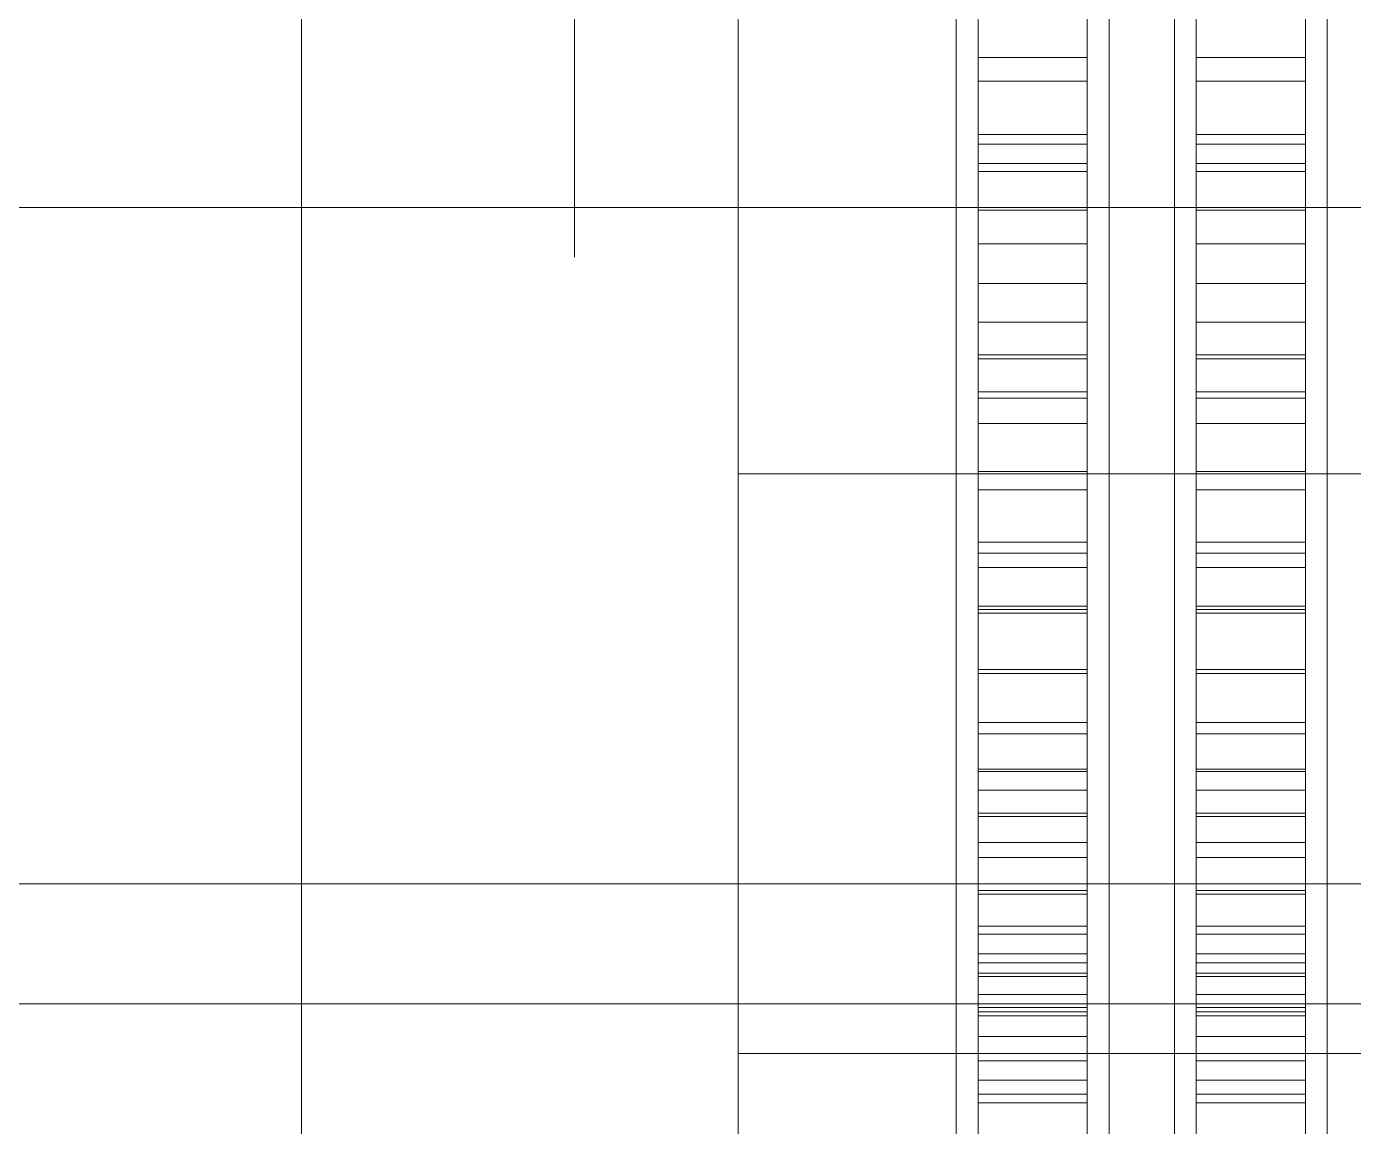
# Model space of a CAD drawing. Header units: millimetres. Extents: x -191664 to 191490, y -197311 to 10263.
# Drawn here: x -1725.2 to -1603.6, y -30514.2 to -30413.4 of the extents above; entities that cross this region are included whole.
import ezdxf

# ---------------------------------------------------------------- set-up
doc = ezdxf.new("R2010")
doc.units = ezdxf.units.MM
for name, color, linetype, lineweight in [('frontal_briquetadora', 7, 'Continuous', 0), ('frontal_secador', 7, 'Continuous', 0), ('frontal_tolva', 7, 'Continuous', 0)]:
    doc.layers.add(name, color=color, linetype=linetype, lineweight=lineweight)

msp = doc.modelspace()

# ---------------------------------------------------------------- linework, layer by layer
at = {"layer": 'frontal_briquetadora', "color": 9, "true_color": 0xb9c3c2}
for p, q in [((-1675, -30400.74), (-1675, -30413.79)), ((-1660, -30400.74), (-1660, -30413.79)), ((-1660, -30402.78), (-1660, -30421.72)), ((-1640, -30402.78), (-1640, -30421.72)), ((-1640, -30403.15), (-1640, -30422.36)), ((-1626, -30402.78), (-1626, -30421.72)), ((-1626, -30403.15), (-1626, -30422.36)), ((-1620, -30402.78), (-1620, -30421.72)), ((-1620, -30403.15), (-1620, -30422.36)), ((-1606, -30402.78), (-1606, -30421.72)), ((-1606, -30403.15), (-1606, -30422.36)), ((-1640, -30407.65), (-1640, -30426.43)), ((-1626, -30407.65), (-1626, -30426.43)), ((-1620, -30407.65), (-1620, -30426.43)), ((-1606, -30407.65), (-1606, -30426.43)), ((-1660, -30408.63), (-1660, -30427.68)), ((-1640, -30408.63), (-1640, -30427.68)), ((-1626, -30408.63), (-1626, -30427.68)), ((-1620, -30408.63), (-1620, -30427.68)), ((-1606, -30408.63), (-1606, -30427.68)), ((-1675, -30413.79), (-1675, -30423.99)), ((-1660, -30413.79), (-1660, -30423.99)), ((-1660, -30421.72), (-1660, -30439.8)), ((-1640, -30421.72), (-1640, -30439.8)), ((-1626, -30421.72), (-1626, -30439.8)), ((-1620, -30421.72), (-1620, -30439.8)), ((-1606, -30421.72), (-1606, -30439.8)), ((-1640, -30422.36), (-1640, -30440.51)), ((-1626, -30422.36), (-1626, -30440.51)), ((-1620, -30422.36), (-1620, -30440.51)), ((-1606, -30422.36), (-1606, -30440.51)), ((-1675, -30423.99), (-1675, -30430.99)), ((-1660, -30423.99), (-1660, -30430.99)), ((-1640, -30426.43), (-1640, -30444.81)), ((-1626, -30426.43), (-1626, -30444.81)), ((-1620, -30426.43), (-1620, -30444.81)), ((-1606, -30426.43), (-1606, -30444.81)), ((-1660, -30427.68), (-1660, -30446.33)), ((-1640, -30427.68), (-1640, -30446.33)), ((-1626, -30427.68), (-1626, -30446.33)), ((-1620, -30427.68), (-1620, -30446.33)), ((-1606, -30427.68), (-1606, -30446.33)), ((-1675, -30430.99), (-1675, -30434.55)), ((-1660, -30430.99), (-1660, -30434.55)), ((-1660, -30436.43), (-1660, -30431.99)), ((-1660, -30444.43), (-1660, -30436.43)), ((-1660, -30443.86), (-1660, -30438.25)), ((-1660, -30439.8), (-1660, -30456.63)), ((-1640, -30439.8), (-1640, -30456.63)), ((-1626, -30439.8), (-1626, -30456.63)), ((-1620, -30439.8), (-1620, -30456.63)), ((-1606, -30439.8), (-1606, -30456.63)), ((-1640, -30440.51), (-1640, -30457.11)), ((-1626, -30440.51), (-1626, -30457.11)), ((-1620, -30440.51), (-1620, -30457.11)), ((-1606, -30440.51), (-1606, -30457.11)), ((-1660, -30454.63), (-1660, -30443.86)), ((-1660, -30454.41), (-1660, -30444.43)), ((-1640, -30444.81), (-1640, -30462.69)), ((-1626, -30444.81), (-1626, -30462.69)), ((-1620, -30444.81), (-1620, -30462.69)), ((-1606, -30444.81), (-1606, -30462.69)), ((-1660, -30446.33), (-1660, -30464.5)), ((-1640, -30446.33), (-1640, -30464.5)), ((-1626, -30446.33), (-1626, -30464.5)), ((-1620, -30446.33), (-1620, -30464.5)), ((-1606, -30446.33), (-1606, -30464.5)), ((-1660, -30454.41), (-1510, -30454.41)), ((-1660, -30454.41), (-1660, -30464.39)), ((-1660, -30469.69), (-1660, -30454.63)), ((-1660, -30456.63), (-1660, -30471.82)), ((-1640, -30456.63), (-1640, -30471.82)), ((-1640, -30457.11), (-1640, -30471.69)), ((-1626, -30456.63), (-1626, -30471.82)), ((-1626, -30457.11), (-1626, -30471.69)), ((-1620, -30456.63), (-1620, -30471.82)), ((-1620, -30457.11), (-1620, -30471.69)), ((-1606, -30456.63), (-1606, -30471.82)), ((-1606, -30457.11), (-1606, -30471.69)), ((-1640, -30462.69), (-1640, -30480)), ((-1626, -30462.69), (-1626, -30480)), ((-1620, -30462.69), (-1620, -30480)), ((-1606, -30462.69), (-1606, -30480)), ((-1660, -30464.39), (-1660, -30472.4)), ((-1660, -30464.5), (-1660, -30482.12)), ((-1640, -30464.5), (-1640, -30482.12)), ((-1626, -30464.5), (-1626, -30482.12)), ((-1620, -30464.5), (-1620, -30482.12)), ((-1606, -30464.5), (-1606, -30482.12)), ((-1660, -30487.81), (-1660, -30469.69)), ((-1660, -30471.82), (-1660, -30485.04)), ((-1640, -30471.69), (-1640, -30483.86)), ((-1640, -30471.82), (-1640, -30485.04)), ((-1626, -30471.69), (-1626, -30483.86)), ((-1626, -30471.82), (-1626, -30485.04)), ((-1620, -30471.69), (-1620, -30483.86)), ((-1620, -30471.82), (-1620, -30485.04)), ((-1606, -30471.69), (-1606, -30483.86)), ((-1606, -30471.82), (-1606, -30485.04)), ((-1660, -30472.4), (-1660, -30476.84)), ((-1640, -30480), (-1640, -30496.67)), ((-1626, -30480), (-1626, -30496.67)), ((-1620, -30480), (-1620, -30496.67)), ((-1606, -30480), (-1606, -30496.67)), ((-1660, -30482.12), (-1660, -30499.12)), ((-1640, -30482.12), (-1640, -30499.12)), ((-1626, -30482.12), (-1626, -30499.12)), ((-1620, -30482.12), (-1620, -30499.12)), ((-1606, -30482.12), (-1606, -30499.12)), ((-1640, -30483.86), (-1640, -30493.29)), ((-1626, -30483.86), (-1626, -30493.29)), ((-1620, -30483.86), (-1620, -30493.29)), ((-1606, -30483.86), (-1606, -30493.29)), ((-1660, -30485.04), (-1660, -30495.98)), ((-1640, -30485.04), (-1640, -30495.98)), ((-1626, -30485.04), (-1626, -30495.98)), ((-1620, -30485.04), (-1620, -30495.98)), ((-1606, -30485.04), (-1606, -30495.98)), ((-1660, -30507.54), (-1660, -30487.81)), ((-1640, -30493.29), (-1640, -30499.73)), ((-1626, -30493.29), (-1626, -30499.73)), ((-1620, -30493.29), (-1620, -30499.73)), ((-1606, -30493.29), (-1606, -30499.73)), ((-1660, -30495.98), (-1660, -30504.41)), ((-1640, -30495.98), (-1640, -30504.41)), ((-1626, -30495.98), (-1626, -30504.41)), ((-1620, -30495.98), (-1620, -30504.41)), ((-1606, -30495.98), (-1606, -30504.41)), ((-1640, -30496.67), (-1640, -30512.63)), ((-1626, -30496.67), (-1626, -30512.63)), ((-1620, -30496.67), (-1620, -30512.63)), ((-1606, -30496.67), (-1606, -30512.63)), ((-1660, -30499.12), (-1660, -30515.41)), ((-1640, -30499.12), (-1640, -30515.41)), ((-1640, -30499.73), (-1640, -30502.99)), ((-1626, -30499.12), (-1626, -30515.41)), ((-1626, -30499.73), (-1626, -30502.99)), ((-1620, -30499.12), (-1620, -30515.41)), ((-1620, -30499.73), (-1620, -30502.99)), ((-1606, -30499.12), (-1606, -30515.41)), ((-1606, -30499.73), (-1606, -30502.99)), ((-1660, -30504.41), (-1660, -30510.14)), ((-1640, -30504.41), (-1640, -30510.14)), ((-1626, -30504.41), (-1626, -30510.14)), ((-1620, -30504.41), (-1620, -30510.14)), ((-1606, -30504.41), (-1606, -30510.14)), ((-1660, -30507.54), (-1510, -30507.54)), ((-1660, -30507.54), (-1660, -30527.26)), ((-1660, -30510.14), (-1660, -30513.04)), ((-1640, -30510.14), (-1640, -30513.04)), ((-1626, -30510.14), (-1626, -30513.04)), ((-1620, -30510.14), (-1620, -30513.04)), ((-1606, -30510.14), (-1606, -30513.04)), ((-1640, -30512.63), (-1640, -30527.8)), ((-1626, -30512.63), (-1626, -30527.8)), ((-1620, -30512.63), (-1620, -30527.8)), ((-1606, -30512.63), (-1606, -30527.8))]:
    msp.add_line(p, q, dxfattribs=at)
at = {"layer": 'frontal_briquetadora', "color": 117, "true_color": 0x376c5b}
for p, q in [((-1638, -30404.06), (-1638, -30424.2)), ((-1628, -30404.06), (-1628, -30424.2)), ((-1618, -30404.06), (-1618, -30424.2)), ((-1608, -30404.06), (-1608, -30424.2)), ((-1638, -30406.03), (-1638, -30426.7)), ((-1628, -30406.03), (-1628, -30426.7)), ((-1618, -30406.03), (-1618, -30426.7)), ((-1608, -30406.03), (-1608, -30426.7)), ((-1638, -30416.26), (-1638, -30409.07)), ((-1628, -30416.26), (-1628, -30409.07)), ((-1618, -30416.26), (-1618, -30409.07)), ((-1608, -30416.26), (-1608, -30409.07)), ((-1638, -30418.43), (-1638, -30410.77)), ((-1628, -30418.43), (-1628, -30410.77)), ((-1618, -30418.43), (-1618, -30410.77)), ((-1608, -30418.43), (-1608, -30410.77)), ((-1638, -30423.32), (-1638, -30416.26)), ((-1638, -30416.26), (-1628, -30416.26)), ((-1628, -30423.32), (-1628, -30416.26)), ((-1618, -30423.32), (-1618, -30416.26)), ((-1618, -30416.26), (-1608, -30416.26)), ((-1608, -30423.32), (-1608, -30416.26)), ((-1638, -30425.96), (-1638, -30418.43)), ((-1638, -30418.43), (-1628, -30418.43)), ((-1628, -30425.96), (-1628, -30418.43)), ((-1618, -30425.96), (-1618, -30418.43)), ((-1618, -30418.43), (-1608, -30418.43)), ((-1608, -30425.96), (-1608, -30418.43)), ((-1638, -30430.23), (-1638, -30423.32)), ((-1638, -30423.32), (-1628, -30423.32)), ((-1638, -30424.2), (-1638, -30443.88)), ((-1638, -30424.2), (-1628, -30424.2)), ((-1628, -30430.23), (-1628, -30423.32)), ((-1628, -30424.2), (-1628, -30443.88)), ((-1618, -30430.23), (-1618, -30423.32)), ((-1618, -30423.32), (-1608, -30423.32)), ((-1618, -30424.2), (-1618, -30443.88)), ((-1618, -30424.2), (-1608, -30424.2)), ((-1608, -30430.23), (-1608, -30423.32)), ((-1608, -30424.2), (-1608, -30443.88)), ((-1638, -30433.33), (-1638, -30425.96)), ((-1638, -30425.96), (-1628, -30425.96)), ((-1638, -30426.7), (-1638, -30446.9)), ((-1638, -30426.7), (-1628, -30426.7)), ((-1628, -30433.33), (-1628, -30425.96)), ((-1628, -30426.7), (-1628, -30446.9)), ((-1618, -30433.33), (-1618, -30425.96)), ((-1618, -30425.96), (-1608, -30425.96)), ((-1618, -30426.7), (-1618, -30446.9)), ((-1618, -30426.7), (-1608, -30426.7)), ((-1608, -30433.33), (-1608, -30425.96)), ((-1608, -30426.7), (-1608, -30446.9)), ((-1638, -30436.97), (-1638, -30430.23)), ((-1638, -30430.23), (-1628, -30430.23)), ((-1628, -30436.97), (-1628, -30430.23)), ((-1618, -30436.97), (-1618, -30430.23)), ((-1618, -30430.23), (-1608, -30430.23)), ((-1608, -30436.97), (-1608, -30430.23)), ((-1638, -30440.51), (-1638, -30433.33)), ((-1638, -30433.33), (-1628, -30433.33)), ((-1628, -30440.51), (-1628, -30433.33)), ((-1618, -30440.51), (-1618, -30433.33)), ((-1618, -30433.33), (-1608, -30433.33)), ((-1608, -30440.51), (-1608, -30433.33)), ((-1638, -30443.5), (-1638, -30436.97)), ((-1638, -30436.97), (-1628, -30436.97)), ((-1628, -30443.5), (-1628, -30436.97)), ((-1618, -30443.5), (-1618, -30436.97)), ((-1618, -30436.97), (-1608, -30436.97)), ((-1608, -30443.5), (-1608, -30436.97)), ((-1638, -30447.48), (-1638, -30440.51)), ((-1638, -30440.51), (-1628, -30440.51)), ((-1628, -30447.48), (-1628, -30440.51)), ((-1618, -30447.48), (-1618, -30440.51)), ((-1618, -30440.51), (-1608, -30440.51)), ((-1608, -30447.48), (-1608, -30440.51)), ((-1638, -30449.81), (-1638, -30443.5)), ((-1638, -30443.5), (-1628, -30443.5)), ((-1638, -30443.88), (-1638, -30463)), ((-1638, -30443.88), (-1628, -30443.88)), ((-1628, -30449.81), (-1628, -30443.5)), ((-1628, -30443.88), (-1628, -30463)), ((-1618, -30449.81), (-1618, -30443.5)), ((-1618, -30443.5), (-1608, -30443.5)), ((-1618, -30443.88), (-1618, -30463)), ((-1618, -30443.88), (-1608, -30443.88)), ((-1608, -30449.81), (-1608, -30443.5)), ((-1608, -30443.88), (-1608, -30463)), ((-1638, -30446.9), (-1638, -30466.54)), ((-1638, -30446.9), (-1628, -30446.9)), ((-1638, -30454.21), (-1638, -30447.48)), ((-1638, -30447.48), (-1628, -30447.48)), ((-1628, -30446.9), (-1628, -30466.54)), ((-1628, -30454.21), (-1628, -30447.48)), ((-1618, -30446.9), (-1618, -30466.54)), ((-1618, -30446.9), (-1608, -30446.9)), ((-1618, -30454.21), (-1618, -30447.48)), ((-1618, -30447.48), (-1608, -30447.48)), ((-1608, -30446.9), (-1608, -30466.54)), ((-1608, -30454.21), (-1608, -30447.48)), ((-1638, -30455.88), (-1638, -30449.81)), ((-1638, -30449.81), (-1628, -30449.81)), ((-1628, -30455.88), (-1628, -30449.81)), ((-1618, -30455.88), (-1618, -30449.81)), ((-1618, -30449.81), (-1608, -30449.81)), ((-1608, -30455.88), (-1608, -30449.81)), ((-1638, -30460.67), (-1638, -30454.21)), ((-1638, -30454.21), (-1628, -30454.21)), ((-1628, -30460.67), (-1628, -30454.21)), ((-1618, -30460.67), (-1618, -30454.21)), ((-1618, -30454.21), (-1608, -30454.21)), ((-1608, -30460.67), (-1608, -30454.21)), ((-1638, -30461.67), (-1638, -30455.88)), ((-1638, -30455.88), (-1628, -30455.88)), ((-1628, -30461.67), (-1628, -30455.88)), ((-1618, -30461.67), (-1618, -30455.88)), ((-1618, -30455.88), (-1608, -30455.88)), ((-1608, -30461.67), (-1608, -30455.88)), ((-1638, -30466.84), (-1638, -30460.67)), ((-1638, -30460.67), (-1628, -30460.67)), ((-1628, -30466.84), (-1628, -30460.67)), ((-1618, -30466.84), (-1618, -30460.67)), ((-1618, -30460.67), (-1608, -30460.67)), ((-1608, -30466.84), (-1608, -30460.67)), ((-1638, -30467.17), (-1638, -30461.67)), ((-1638, -30461.67), (-1628, -30461.67)), ((-1628, -30467.17), (-1628, -30461.67)), ((-1618, -30467.17), (-1618, -30461.67)), ((-1618, -30461.67), (-1608, -30461.67)), ((-1608, -30467.17), (-1608, -30461.67)), ((-1638, -30463), (-1638, -30481.48)), ((-1638, -30463), (-1628, -30463)), ((-1628, -30463), (-1628, -30481.48)), ((-1618, -30463), (-1618, -30481.48)), ((-1618, -30463), (-1608, -30463)), ((-1608, -30463), (-1608, -30481.48)), ((-1638, -30466.54), (-1638, -30485.51)), ((-1638, -30466.54), (-1628, -30466.54)), ((-1638, -30472.7), (-1638, -30466.84)), ((-1638, -30466.84), (-1628, -30466.84)), ((-1628, -30466.54), (-1628, -30485.51)), ((-1628, -30472.7), (-1628, -30466.84)), ((-1618, -30466.54), (-1618, -30485.51)), ((-1618, -30466.54), (-1608, -30466.54)), ((-1618, -30472.7), (-1618, -30466.84)), ((-1618, -30466.84), (-1608, -30466.84)), ((-1608, -30466.54), (-1608, -30485.51)), ((-1608, -30472.7), (-1608, -30466.84)), ((-1638, -30472.35), (-1638, -30467.17)), ((-1638, -30467.17), (-1628, -30467.17)), ((-1628, -30472.35), (-1628, -30467.17)), ((-1618, -30472.35), (-1618, -30467.17)), ((-1618, -30467.17), (-1608, -30467.17)), ((-1608, -30472.35), (-1608, -30467.17)), ((-1638, -30477.2), (-1638, -30472.35)), ((-1638, -30472.35), (-1628, -30472.35)), ((-1638, -30478.23), (-1638, -30472.7)), ((-1638, -30472.7), (-1628, -30472.7)), ((-1628, -30477.2), (-1628, -30472.35)), ((-1628, -30478.23), (-1628, -30472.7)), ((-1618, -30477.2), (-1618, -30472.35)), ((-1618, -30472.35), (-1608, -30472.35)), ((-1618, -30478.23), (-1618, -30472.7)), ((-1618, -30472.7), (-1608, -30472.7)), ((-1608, -30477.2), (-1608, -30472.35)), ((-1608, -30478.23), (-1608, -30472.7)), ((-1638, -30481.7), (-1638, -30477.2)), ((-1638, -30477.2), (-1628, -30477.2)), ((-1628, -30481.7), (-1628, -30477.2)), ((-1618, -30481.7), (-1618, -30477.2)), ((-1618, -30477.2), (-1608, -30477.2)), ((-1608, -30481.7), (-1608, -30477.2)), ((-1638, -30483.4), (-1638, -30478.23)), ((-1638, -30478.23), (-1628, -30478.23)), ((-1628, -30483.4), (-1628, -30478.23)), ((-1618, -30483.4), (-1618, -30478.23)), ((-1618, -30478.23), (-1608, -30478.23)), ((-1608, -30483.4), (-1608, -30478.23)), ((-1638, -30481.48), (-1638, -30499.23)), ((-1638, -30481.48), (-1628, -30481.48)), ((-1628, -30481.48), (-1628, -30499.23)), ((-1618, -30481.48), (-1618, -30499.23)), ((-1618, -30481.48), (-1608, -30481.48)), ((-1608, -30481.48), (-1608, -30499.23)), ((-1638, -30485.83), (-1638, -30481.7)), ((-1638, -30481.7), (-1628, -30481.7)), ((-1628, -30485.83), (-1628, -30481.7)), ((-1618, -30485.83), (-1618, -30481.7)), ((-1618, -30481.7), (-1608, -30481.7)), ((-1608, -30485.83), (-1608, -30481.7)), ((-1638, -30488.2), (-1638, -30483.4)), ((-1638, -30483.4), (-1628, -30483.4)), ((-1628, -30488.2), (-1628, -30483.4)), ((-1618, -30488.2), (-1618, -30483.4)), ((-1618, -30483.4), (-1608, -30483.4)), ((-1608, -30488.2), (-1608, -30483.4)), ((-1638, -30485.51), (-1638, -30503.73)), ((-1638, -30485.51), (-1628, -30485.51)), ((-1638, -30489.58), (-1638, -30485.83)), ((-1638, -30485.83), (-1628, -30485.83)), ((-1628, -30485.51), (-1628, -30503.73)), ((-1628, -30489.58), (-1628, -30485.83)), ((-1618, -30485.51), (-1618, -30503.73)), ((-1618, -30485.51), (-1608, -30485.51)), ((-1618, -30489.58), (-1618, -30485.83)), ((-1618, -30485.83), (-1608, -30485.83)), ((-1608, -30485.51), (-1608, -30503.73)), ((-1608, -30489.58), (-1608, -30485.83)), ((-1638, -30492.61), (-1638, -30488.2)), ((-1638, -30488.2), (-1628, -30488.2)), ((-1628, -30492.61), (-1628, -30488.2)), ((-1618, -30492.61), (-1618, -30488.2)), ((-1618, -30488.2), (-1608, -30488.2)), ((-1608, -30492.61), (-1608, -30488.2)), ((-1638, -30492.93), (-1638, -30489.58)), ((-1638, -30489.58), (-1628, -30489.58)), ((-1628, -30492.93), (-1628, -30489.58)), ((-1618, -30492.93), (-1618, -30489.58)), ((-1618, -30489.58), (-1608, -30489.58)), ((-1608, -30492.93), (-1608, -30489.58)), ((-1638, -30496.6), (-1638, -30492.61)), ((-1638, -30492.61), (-1628, -30492.61)), ((-1638, -30495.87), (-1638, -30492.93)), ((-1638, -30492.93), (-1628, -30492.93)), ((-1628, -30496.6), (-1628, -30492.61)), ((-1628, -30495.87), (-1628, -30492.93)), ((-1618, -30496.6), (-1618, -30492.61)), ((-1618, -30492.61), (-1608, -30492.61)), ((-1618, -30495.87), (-1618, -30492.93)), ((-1618, -30492.93), (-1608, -30492.93)), ((-1608, -30496.6), (-1608, -30492.61)), ((-1608, -30495.87), (-1608, -30492.93)), ((-1638, -30498.39), (-1638, -30495.87)), ((-1638, -30495.87), (-1628, -30495.87)), ((-1628, -30498.39), (-1628, -30495.87)), ((-1618, -30498.39), (-1618, -30495.87)), ((-1618, -30495.87), (-1608, -30495.87)), ((-1608, -30498.39), (-1608, -30495.87)), ((-1638, -30500.17), (-1638, -30496.6)), ((-1638, -30496.6), (-1628, -30496.6)), ((-1628, -30500.17), (-1628, -30496.6)), ((-1618, -30500.17), (-1618, -30496.6)), ((-1618, -30496.6), (-1608, -30496.6)), ((-1608, -30500.17), (-1608, -30496.6)), ((-1638, -30500.48), (-1638, -30498.39)), ((-1638, -30498.39), (-1628, -30498.39)), ((-1628, -30500.48), (-1628, -30498.39)), ((-1618, -30500.48), (-1618, -30498.39)), ((-1618, -30498.39), (-1608, -30498.39)), ((-1608, -30500.48), (-1608, -30498.39)), ((-1638, -30499.23), (-1638, -30516.15)), ((-1638, -30499.23), (-1628, -30499.23)), ((-1628, -30499.23), (-1628, -30516.15)), ((-1618, -30499.23), (-1618, -30516.15)), ((-1618, -30499.23), (-1608, -30499.23)), ((-1608, -30499.23), (-1608, -30516.15)), ((-1638, -30503.31), (-1638, -30500.17)), ((-1638, -30500.17), (-1628, -30500.17)), ((-1638, -30502.13), (-1638, -30500.48)), ((-1638, -30500.48), (-1628, -30500.48)), ((-1628, -30503.31), (-1628, -30500.17)), ((-1628, -30502.13), (-1628, -30500.48)), ((-1618, -30503.31), (-1618, -30500.17)), ((-1618, -30500.17), (-1608, -30500.17)), ((-1618, -30502.13), (-1618, -30500.48)), ((-1618, -30500.48), (-1608, -30500.48)), ((-1608, -30503.31), (-1608, -30500.17)), ((-1608, -30502.13), (-1608, -30500.48)), ((-1638, -30503.33), (-1638, -30502.13)), ((-1638, -30502.13), (-1628, -30502.13)), ((-1628, -30503.33), (-1628, -30502.13)), ((-1618, -30503.33), (-1618, -30502.13)), ((-1618, -30502.13), (-1608, -30502.13)), ((-1608, -30503.33), (-1608, -30502.13)), ((-1638, -30505.99), (-1638, -30503.31)), ((-1638, -30503.31), (-1628, -30503.31)), ((-1638, -30504.09), (-1638, -30503.33)), ((-1638, -30503.33), (-1628, -30503.33)), ((-1628, -30505.99), (-1628, -30503.31)), ((-1628, -30504.09), (-1628, -30503.33)), ((-1618, -30505.99), (-1618, -30503.31)), ((-1618, -30503.31), (-1608, -30503.31)), ((-1618, -30504.09), (-1618, -30503.33)), ((-1618, -30503.33), (-1608, -30503.33)), ((-1608, -30505.99), (-1608, -30503.31)), ((-1608, -30504.09), (-1608, -30503.33)), ((-1638, -30503.73), (-1638, -30521.1)), ((-1638, -30503.73), (-1628, -30503.73)), ((-1638, -30630.23), (-1638, -30504.09)), ((-1638, -30504.09), (-1628, -30504.09)), ((-1628, -30503.73), (-1628, -30521.1)), ((-1628, -30630.23), (-1628, -30504.09)), ((-1618, -30503.73), (-1618, -30521.1)), ((-1618, -30503.73), (-1608, -30503.73)), ((-1618, -30630.23), (-1618, -30504.09)), ((-1618, -30504.09), (-1608, -30504.09)), ((-1608, -30503.73), (-1608, -30521.1)), ((-1608, -30630.23), (-1608, -30504.09)), ((-1638, -30508.22), (-1638, -30505.99)), ((-1638, -30505.99), (-1628, -30505.99)), ((-1628, -30508.22), (-1628, -30505.99)), ((-1618, -30508.22), (-1618, -30505.99)), ((-1618, -30505.99), (-1608, -30505.99)), ((-1608, -30508.22), (-1608, -30505.99)), ((-1638, -30509.98), (-1638, -30508.22)), ((-1638, -30508.22), (-1628, -30508.22)), ((-1628, -30509.98), (-1628, -30508.22)), ((-1618, -30509.98), (-1618, -30508.22)), ((-1618, -30508.22), (-1608, -30508.22)), ((-1608, -30509.98), (-1608, -30508.22)), ((-1638, -30511.26), (-1638, -30509.98)), ((-1638, -30509.98), (-1628, -30509.98)), ((-1628, -30511.26), (-1628, -30509.98)), ((-1618, -30511.26), (-1618, -30509.98)), ((-1618, -30509.98), (-1608, -30509.98)), ((-1608, -30511.26), (-1608, -30509.98)), ((-1638, -30512.07), (-1638, -30511.26)), ((-1638, -30511.26), (-1628, -30511.26)), ((-1628, -30512.07), (-1628, -30511.26)), ((-1618, -30512.07), (-1618, -30511.26)), ((-1618, -30511.26), (-1608, -30511.26)), ((-1608, -30512.07), (-1608, -30511.26)), ((-1638, -30638.21), (-1638, -30512.07)), ((-1638, -30512.07), (-1628, -30512.07)), ((-1628, -30638.21), (-1628, -30512.07)), ((-1618, -30638.21), (-1618, -30512.07)), ((-1618, -30512.07), (-1608, -30512.07)), ((-1608, -30638.21), (-1608, -30512.07))]:
    msp.add_line(p, q, dxfattribs=at)
at = {"layer": 'frontal_secador', "color": 253, "true_color": 0xa6b3ba}
msp.add_line((-1700, -31975), (-1700, -29010), dxfattribs=at)
at = {"layer": 'frontal_secador', "color": 254, "true_color": 0xd8e0dc}
msp.add_line((-1820, -30430), (-1400, -30430), dxfattribs=at)
at = {"layer": 'frontal_tolva', "color": 156, "true_color": 0x164b78}
for p, q in [((-1821.5, -30492), (1821.5, -30492)), ((-1821.5, -30503), (1821.5, -30503))]:
    msp.add_line(p, q, dxfattribs=at)

doc.saveas('drawing.dxf')
